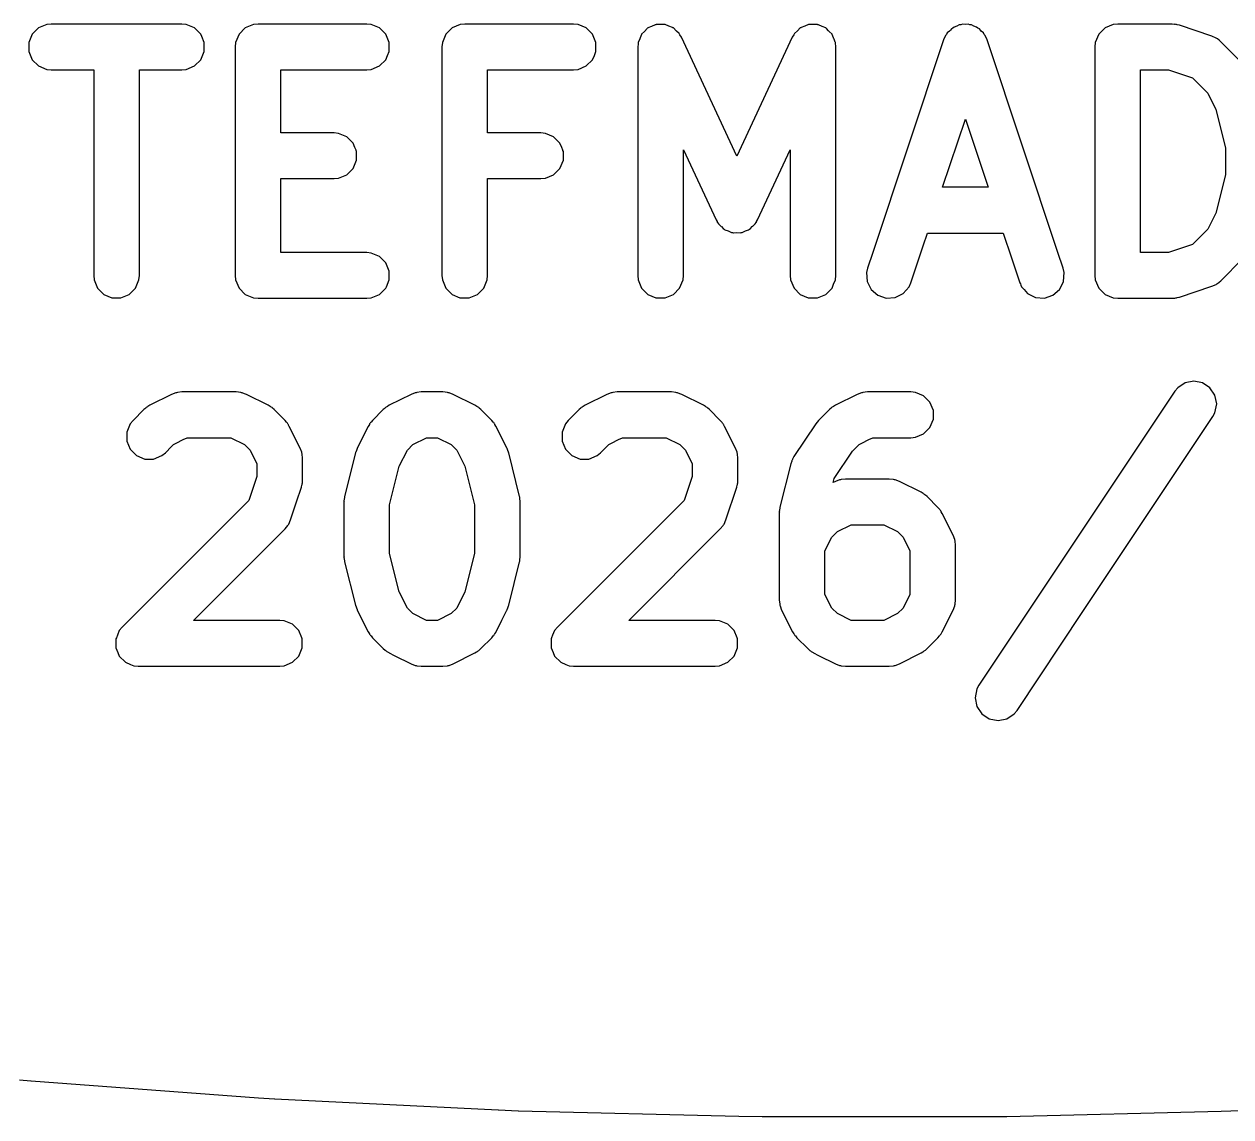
# Model space of a CAD drawing. Header units: inches. Extents: x -2.56 to 2.56, y -2.56 to 2.56.
# Drawn here: x -0.2207 to 0.0911, y -2.5588 to -2.2764 of the extents above; entities that cross this region are included whole.
import ezdxf

# ---------------------------------------------------------------- set-up
doc = ezdxf.new("R2010")
doc.units = ezdxf.units.IN
doc.header["$MEASUREMENT"] = 0
doc.layers.add('BLACK', color=250, linetype='CONTINUOUS')

msp = doc.modelspace()

# ---------------------------------------------------------------- linework, layer by layer
at = {"layer": 'BLACK', "linetype": 'CONTINUOUS'}
for p, q in [((-0.21372, -2.27641), (-0.21488, -2.27653)), ((-0.17998, -2.27641), (-0.21372, -2.27641)), ((-0.17883, -2.27653), (-0.17998, -2.27641)), ((-0.16029, -2.27641), (-0.16144, -2.27653)), ((-0.13217, -2.27641), (-0.16029, -2.27641)), ((-0.13102, -2.27653), (-0.13217, -2.27641)), ((-0.10686, -2.27641), (-0.10801, -2.27653)), ((-0.07874, -2.27641), (-0.10686, -2.27641)), ((-0.07759, -2.27653), (-0.07874, -2.27641)), ((0.06187, -2.27641), (0.06072, -2.27653)), ((0.07593, -2.27641), (0.06187, -2.27641)), ((0.07651, -2.27647), (0.07593, -2.27641)), ((-0.21863, -2.27904), (-0.21952, -2.28117)), ((-0.217, -2.27741), (-0.21863, -2.27904)), ((-0.21488, -2.27653), (-0.217, -2.27741)), ((-0.1767, -2.27741), (-0.17883, -2.27653)), ((-0.17507, -2.27904), (-0.1767, -2.27741)), ((-0.17485, -2.27957), (-0.17507, -2.27904)), ((-0.17507, -2.27904), (-0.17507, -2.27904)), ((-0.1652, -2.27904), (-0.16608, -2.28117)), ((-0.16357, -2.27741), (-0.1652, -2.27904)), ((-0.16144, -2.27653), (-0.16357, -2.27741)), ((-0.12889, -2.27741), (-0.13102, -2.27653)), ((-0.12726, -2.27904), (-0.12889, -2.27741)), ((-0.12638, -2.28117), (-0.12726, -2.27904)), ((-0.11177, -2.27904), (-0.11265, -2.28117)), ((-0.11014, -2.27741), (-0.11177, -2.27904)), ((-0.10801, -2.27653), (-0.11014, -2.27741)), ((-0.07546, -2.27741), (-0.07759, -2.27653)), ((-0.07383, -2.27904), (-0.07546, -2.27741)), ((-0.07295, -2.28117), (-0.07383, -2.27904)), ((-0.06129, -2.27926), (-0.06164, -2.28022)), ((-0.0612, -2.27916), (-0.06129, -2.27926)), ((-0.06115, -2.27904), (-0.0612, -2.27916)), ((-0.06043, -2.27831), (-0.06115, -2.27904)), ((-0.05974, -2.27756), (-0.06043, -2.27831)), ((-0.05962, -2.2775), (-0.05974, -2.27756)), ((-0.05952, -2.27741), (-0.05962, -2.2775)), ((-0.05858, -2.27702), (-0.05952, -2.27741)), ((-0.05765, -2.27658), (-0.05858, -2.27702)), ((-0.05752, -2.27658), (-0.05765, -2.27658)), ((-0.0574, -2.27653), (-0.05752, -2.27658)), ((-0.05637, -2.27653), (-0.0574, -2.27653)), ((-0.05535, -2.27648), (-0.05637, -2.27653)), ((-0.05522, -2.27653), (-0.05535, -2.27648)), ((-0.05509, -2.27653), (-0.05522, -2.27653)), ((-0.05522, -2.27653), (-0.05522, -2.27653)), ((-0.05414, -2.27692), (-0.05509, -2.27653)), ((-0.05318, -2.27727), (-0.05414, -2.27692)), ((-0.05308, -2.27736), (-0.05318, -2.27727)), ((-0.05296, -2.27741), (-0.05308, -2.27736)), ((-0.05224, -2.27813), (-0.05296, -2.27741)), ((-0.05216, -2.2782), (-0.05224, -2.27813)), ((-0.05148, -2.27882), (-0.05216, -2.2782)), ((-0.05139, -2.27898), (-0.05148, -2.27882)), ((-0.05148, -2.27882), (-0.05148, -2.27882)), ((-0.05133, -2.27904), (-0.05139, -2.27898)), ((-0.05128, -2.27917), (-0.05133, -2.27904)), ((-0.05089, -2.27982), (-0.05128, -2.27917)), ((-0.05128, -2.27917), (-0.05128, -2.27917)), ((-0.02184, -2.27917), (-0.02222, -2.27982)), ((-0.02178, -2.27904), (-0.02184, -2.27917)), ((-0.02173, -2.27898), (-0.02178, -2.27904)), ((-0.02163, -2.27882), (-0.02173, -2.27898)), ((-0.02088, -2.27813), (-0.02163, -2.27882)), ((-0.02015, -2.27741), (-0.02088, -2.27813)), ((-0.02003, -2.27736), (-0.02015, -2.27741)), ((-0.01994, -2.27727), (-0.02003, -2.27736)), ((-0.01897, -2.27692), (-0.01994, -2.27727)), ((-0.01803, -2.27653), (-0.01897, -2.27692)), ((-0.01789, -2.27653), (-0.01803, -2.27653)), ((-0.01777, -2.27648), (-0.01789, -2.27653)), ((-0.01675, -2.27653), (-0.01777, -2.27648)), ((-0.01572, -2.27653), (-0.01675, -2.27653)), ((-0.0156, -2.27658), (-0.01572, -2.27653)), ((-0.01547, -2.27658), (-0.0156, -2.27658)), ((-0.01454, -2.27702), (-0.01547, -2.27658)), ((-0.01359, -2.27741), (-0.01454, -2.27702)), ((-0.0135, -2.2775), (-0.01359, -2.27741)), ((-0.01338, -2.27756), (-0.0135, -2.2775)), ((-0.01285, -2.27813), (-0.01338, -2.27756)), ((-0.01279, -2.2782), (-0.01285, -2.27813)), ((-0.01269, -2.27831), (-0.01279, -2.2782)), ((-0.01196, -2.27904), (-0.01269, -2.27831)), ((-0.01191, -2.27916), (-0.01196, -2.27904)), ((-0.01196, -2.27904), (-0.01196, -2.27904)), ((-0.01182, -2.27926), (-0.01191, -2.27916)), ((-0.01147, -2.28022), (-0.01182, -2.27926)), ((0.01737, -2.27939), (0.01689, -2.28045)), ((0.01764, -2.27907), (0.01737, -2.27939)), ((0.01783, -2.2787), (0.01764, -2.27907)), ((0.01839, -2.27821), (0.01783, -2.2787)), ((0.01845, -2.27815), (0.01839, -2.27821)), ((0.01862, -2.27795), (0.01845, -2.27815)), ((0.01888, -2.27765), (0.01862, -2.27795)), ((0.01925, -2.27746), (0.01888, -2.27765)), ((0.01957, -2.27719), (0.01925, -2.27746)), ((0.02028, -2.27695), (0.01957, -2.27719)), ((0.02094, -2.27662), (0.02028, -2.27695)), ((0.02136, -2.27659), (0.02094, -2.27662)), ((0.02176, -2.27646), (0.02136, -2.27659)), ((0.0225, -2.27651), (0.02176, -2.27646)), ((0.02324, -2.27646), (0.0225, -2.27651)), ((0.02364, -2.27659), (0.02324, -2.27646)), ((0.02406, -2.27662), (0.02364, -2.27659)), ((0.02472, -2.27695), (0.02406, -2.27662)), ((0.02542, -2.27719), (0.02472, -2.27695)), ((0.02574, -2.27746), (0.02542, -2.27719)), ((0.02612, -2.27765), (0.02574, -2.27746)), ((0.02638, -2.27795), (0.02612, -2.27765)), ((0.0266, -2.27821), (0.02638, -2.27795)), ((0.02638, -2.27795), (0.02638, -2.27795)), ((0.02716, -2.2787), (0.0266, -2.27821)), ((0.02735, -2.27907), (0.02716, -2.2787)), ((0.02763, -2.27939), (0.02735, -2.27907)), ((0.0281, -2.28045), (0.02763, -2.27939)), ((0.05696, -2.27904), (0.05608, -2.28117)), ((0.05859, -2.27741), (0.05696, -2.27904)), ((0.06072, -2.27653), (0.05859, -2.27741)), ((0.07667, -2.27646), (0.07651, -2.27647)), ((0.07687, -2.27651), (0.07667, -2.27646)), ((0.07708, -2.27653), (0.07687, -2.27651)), ((0.07722, -2.27659), (0.07708, -2.27653)), ((0.0778, -2.27672), (0.07722, -2.27659)), ((0.08623, -2.27953), (0.0778, -2.27672)), ((0.08729, -2.28), (0.08623, -2.27953)), ((-0.21952, -2.28117), (-0.21952, -2.28347)), ((-0.17419, -2.28117), (-0.17485, -2.27957)), ((-0.17419, -2.28347), (-0.17419, -2.28117)), ((-0.16608, -2.28117), (-0.1662, -2.28232)), ((-0.1662, -2.28232), (-0.1662, -2.34137)), ((-0.12638, -2.28232), (-0.12638, -2.28117)), ((-0.12638, -2.28347), (-0.12638, -2.28232)), ((-0.11265, -2.28117), (-0.11277, -2.28232)), ((-0.11277, -2.28232), (-0.11277, -2.34137)), ((-0.07295, -2.28232), (-0.07295, -2.28117)), ((-0.07295, -2.28347), (-0.07295, -2.28232)), ((-0.06207, -2.28156), (-0.06215, -2.28232)), ((-0.06215, -2.28232), (-0.06215, -2.34137)), ((-0.06205, -2.28135), (-0.06208, -2.28142)), ((-0.06208, -2.28142), (-0.06207, -2.28156)), ((-0.06204, -2.28117), (-0.06205, -2.28135)), ((-0.06164, -2.28022), (-0.06204, -2.28117)), ((-0.03656, -2.31054), (-0.05089, -2.27982)), ((-0.02222, -2.27982), (-0.03656, -2.31054)), ((-0.01143, -2.28032), (-0.01147, -2.28022)), ((-0.01112, -2.28107), (-0.01143, -2.28032)), ((-0.01108, -2.28117), (-0.01112, -2.28107)), ((-0.01106, -2.28135), (-0.01108, -2.28117)), ((-0.01104, -2.28142), (-0.01106, -2.28135)), ((-0.01104, -2.28156), (-0.01104, -2.28142)), ((-0.01101, -2.28191), (-0.01104, -2.28156)), ((-0.01097, -2.28232), (-0.01101, -2.28191)), ((-0.01097, -2.34137), (-0.01097, -2.28232)), ((0.01689, -2.28045), (-0.00143, -2.33542)), ((0.01689, -2.28045), (0.01689, -2.28045)), ((0.04642, -2.33542), (0.0281, -2.28045)), ((0.05608, -2.28117), (0.05596, -2.28231)), ((0.05596, -2.28231), (0.05596, -2.28232)), ((0.05596, -2.28232), (0.05596, -2.28232)), ((0.05596, -2.28232), (0.05596, -2.34137)), ((0.05608, -2.28117), (0.05608, -2.28117)), ((0.08745, -2.28014), (0.08729, -2.28)), ((0.08765, -2.28022), (0.08745, -2.28014)), ((0.08809, -2.28058), (0.08765, -2.28022)), ((0.08765, -2.28022), (0.08765, -2.28022)), ((0.08854, -2.28095), (0.08809, -2.28058)), ((0.09416, -2.28658), (0.08854, -2.28095)), ((-0.21952, -2.28347), (-0.21863, -2.2856)), ((-0.21863, -2.2856), (-0.217, -2.28723)), ((-0.1767, -2.28723), (-0.17507, -2.2856)), ((-0.17507, -2.2856), (-0.17419, -2.28347)), ((-0.12889, -2.28723), (-0.12726, -2.2856)), ((-0.12726, -2.2856), (-0.12681, -2.2845)), ((-0.12681, -2.2845), (-0.12638, -2.28347)), ((-0.07546, -2.28723), (-0.07383, -2.2856)), ((-0.07383, -2.2856), (-0.07337, -2.2845)), ((-0.07337, -2.2845), (-0.07295, -2.28347)), ((-0.217, -2.28723), (-0.21488, -2.28811)), ((-0.21488, -2.28811), (-0.21372, -2.28822)), ((-0.21372, -2.28822), (-0.20764, -2.28822)), ((-0.20764, -2.28822), (-0.20276, -2.28822)), ((-0.20276, -2.28822), (-0.20276, -2.34137)), ((-0.19094, -2.29311), (-0.19094, -2.28822)), ((-0.19094, -2.28822), (-0.17998, -2.28822)), ((-0.17998, -2.28822), (-0.17883, -2.28811)), ((-0.17883, -2.28811), (-0.1767, -2.28723)), ((-0.15439, -2.30453), (-0.15439, -2.28822)), ((-0.15439, -2.28822), (-0.13217, -2.28822)), ((-0.13217, -2.28822), (-0.13102, -2.28811)), ((-0.13102, -2.28811), (-0.12889, -2.28723)), ((-0.10096, -2.30453), (-0.10096, -2.28822)), ((-0.10096, -2.28822), (-0.07874, -2.28822)), ((-0.07874, -2.28822), (-0.07759, -2.28811)), ((-0.07759, -2.28811), (-0.07546, -2.28723)), ((0.06777, -2.33547), (0.06777, -2.28822)), ((0.06777, -2.28822), (0.07497, -2.28822)), ((0.07497, -2.28822), (0.08117, -2.29029)), ((0.08117, -2.29029), (0.08514, -2.29425)), ((-0.19094, -2.34137), (-0.19094, -2.29311)), ((0.08514, -2.29425), (0.08723, -2.29844)), ((0.01663, -2.31859), (0.0225, -2.30099)), ((0.0225, -2.30099), (0.02836, -2.31859)), ((0.08723, -2.29844), (0.08971, -2.30835)), ((-0.14951, -2.30453), (-0.15439, -2.30453)), ((-0.14061, -2.30453), (-0.14951, -2.30453)), ((-0.13946, -2.30465), (-0.14061, -2.30453)), ((-0.14061, -2.30453), (-0.14061, -2.30453)), ((-0.13733, -2.30553), (-0.13946, -2.30465)), ((-0.1357, -2.30716), (-0.13733, -2.30553)), ((-0.13524, -2.30826), (-0.1357, -2.30716)), ((-0.09607, -2.30453), (-0.10096, -2.30453)), ((-0.08718, -2.30453), (-0.09607, -2.30453)), ((-0.08602, -2.30465), (-0.08718, -2.30453)), ((-0.08718, -2.30453), (-0.08718, -2.30453)), ((-0.0839, -2.30553), (-0.08602, -2.30465)), ((-0.08227, -2.30716), (-0.0839, -2.30553)), ((-0.08181, -2.30826), (-0.08227, -2.30716)), ((-0.13495, -2.30895), (-0.13524, -2.30826)), ((-0.13492, -2.30904), (-0.13495, -2.30895)), ((-0.13482, -2.30929), (-0.13492, -2.30904)), ((-0.13482, -2.31159), (-0.13482, -2.30929)), ((-0.08152, -2.30895), (-0.08181, -2.30826)), ((-0.08149, -2.30904), (-0.08152, -2.30895)), ((-0.08138, -2.30929), (-0.08149, -2.30904)), ((-0.08138, -2.31159), (-0.08138, -2.30929)), ((-0.05034, -2.33059), (-0.05034, -2.30894)), ((-0.05034, -2.30894), (-0.04191, -2.327)), ((-0.03121, -2.327), (-0.02278, -2.30894)), ((-0.02278, -2.30894), (-0.02278, -2.34137)), ((0.08971, -2.30835), (0.08971, -2.31534)), ((-0.13733, -2.31535), (-0.1357, -2.31372)), ((-0.1357, -2.31372), (-0.13482, -2.31159)), ((-0.0839, -2.31535), (-0.08227, -2.31372)), ((-0.08227, -2.31372), (-0.08138, -2.31159)), ((-0.15439, -2.33547), (-0.15439, -2.31634)), ((-0.15439, -2.31634), (-0.14061, -2.31634)), ((-0.14061, -2.31634), (-0.13946, -2.31623)), ((-0.13946, -2.31623), (-0.13733, -2.31535)), ((-0.10096, -2.32123), (-0.10096, -2.31634)), ((-0.10096, -2.31634), (-0.08718, -2.31634)), ((-0.08718, -2.31634), (-0.08602, -2.31623)), ((-0.08602, -2.31623), (-0.0839, -2.31535)), ((0.08971, -2.31534), (0.08723, -2.32525)), ((0.02836, -2.31859), (0.01663, -2.31859)), ((-0.10096, -2.34137), (-0.10096, -2.32123)), ((0.08723, -2.32525), (0.08514, -2.32944)), ((-0.04191, -2.327), (-0.04166, -2.32742)), ((-0.04166, -2.32742), (-0.04161, -2.32756)), ((-0.04161, -2.32756), (-0.04152, -2.32766)), ((-0.04152, -2.32766), (-0.04132, -2.32799)), ((-0.04132, -2.32799), (-0.04066, -2.3286)), ((-0.04066, -2.3286), (-0.04057, -2.32869)), ((-0.04057, -2.32869), (-0.04055, -2.32872)), ((-0.04055, -2.32872), (-0.04054, -2.32873)), ((-0.04054, -2.32873), (-0.04005, -2.32926)), ((-0.04005, -2.32926), (-0.03981, -2.32937)), ((-0.03981, -2.32937), (-0.03962, -2.32955)), ((-0.0335, -2.32955), (-0.0333, -2.32937)), ((-0.0333, -2.32937), (-0.03306, -2.32926)), ((-0.03306, -2.32926), (-0.03255, -2.3287)), ((-0.03255, -2.3287), (-0.0325, -2.32865)), ((-0.0325, -2.32865), (-0.03246, -2.3286)), ((-0.03246, -2.3286), (-0.0318, -2.32799)), ((-0.03246, -2.3286), (-0.03246, -2.3286)), ((-0.03246, -2.3286), (-0.03246, -2.3286)), ((-0.0318, -2.32799), (-0.0316, -2.32767)), ((-0.0316, -2.32766), (-0.03151, -2.32756)), ((-0.0316, -2.32767), (-0.0316, -2.32766)), ((-0.0316, -2.32767), (-0.0316, -2.32767)), ((-0.03151, -2.32756), (-0.03146, -2.32742)), ((-0.03146, -2.32742), (-0.03121, -2.327)), ((0.08514, -2.32944), (0.08117, -2.3334)), ((-0.05034, -2.34137), (-0.05034, -2.33059)), ((-0.03962, -2.32955), (-0.03878, -2.32986)), ((-0.03878, -2.32986), (-0.03858, -2.32995)), ((-0.03858, -2.32995), (-0.03858, -2.32995)), ((-0.03858, -2.32995), (-0.03796, -2.33024)), ((-0.03796, -2.33024), (-0.03796, -2.33024)), ((-0.03796, -2.33024), (-0.0377, -2.33025)), ((-0.0377, -2.33025), (-0.03746, -2.33034)), ((-0.03746, -2.33034), (-0.03745, -2.33034)), ((-0.03745, -2.33034), (-0.03656, -2.3303)), ((-0.03745, -2.33034), (-0.03745, -2.33034)), ((-0.03656, -2.3303), (-0.03566, -2.33034)), ((-0.03566, -2.33034), (-0.03541, -2.33025)), ((-0.03541, -2.33025), (-0.03515, -2.33024)), ((-0.03515, -2.33024), (-0.03434, -2.32986)), ((-0.03434, -2.32986), (-0.0335, -2.32955)), ((0.01158, -2.33374), (0.01269, -2.33041)), ((0.01269, -2.33041), (0.0323, -2.33041)), ((0.0323, -2.33041), (0.03443, -2.3368)), ((-0.14951, -2.33547), (-0.15439, -2.33547)), ((-0.13217, -2.33547), (-0.14951, -2.33547)), ((-0.13102, -2.33558), (-0.13217, -2.33547)), ((-0.13217, -2.33547), (-0.13217, -2.33547)), ((-0.12889, -2.33646), (-0.13102, -2.33558)), ((-0.00144, -2.33547), (-0.00279, -2.33951)), ((-0.00143, -2.33542), (-0.00144, -2.33547)), ((0.00841, -2.34324), (0.01158, -2.33374)), ((0.01158, -2.33374), (0.01158, -2.33374)), ((0.04778, -2.33951), (0.04642, -2.33542)), ((0.07497, -2.33547), (0.06777, -2.33547)), ((0.08117, -2.3334), (0.07497, -2.33547)), ((-0.12726, -2.33809), (-0.12889, -2.33646)), ((-0.12638, -2.34022), (-0.12726, -2.33809)), ((0.03443, -2.3368), (0.03658, -2.34324)), ((0.08854, -2.34274), (0.09416, -2.33711)), ((-0.20276, -2.34137), (-0.20264, -2.34252)), ((-0.19106, -2.34252), (-0.19094, -2.34137)), ((-0.1662, -2.34137), (-0.16608, -2.34252)), ((-0.12638, -2.34252), (-0.12638, -2.34022)), ((-0.11277, -2.34137), (-0.11265, -2.34252)), ((-0.10107, -2.34252), (-0.10096, -2.34137)), ((-0.06215, -2.34137), (-0.06204, -2.34252)), ((-0.05045, -2.34252), (-0.05034, -2.34137)), ((-0.02278, -2.34137), (-0.02266, -2.34252)), ((-0.01108, -2.34252), (-0.01097, -2.34137)), ((-0.00279, -2.33951), (-0.00305, -2.34063)), ((-0.00305, -2.34063), (-0.00288, -2.34293)), ((0.04804, -2.34063), (0.04778, -2.33951)), ((0.04788, -2.34293), (0.04804, -2.34063)), ((0.05596, -2.34137), (0.05608, -2.34252)), ((-0.20264, -2.34252), (-0.20176, -2.34465)), ((-0.20176, -2.34465), (-0.20013, -2.34628)), ((-0.19357, -2.34628), (-0.19194, -2.34465)), ((-0.19194, -2.34465), (-0.19106, -2.34252)), ((-0.16608, -2.34252), (-0.1652, -2.34465)), ((-0.1652, -2.34465), (-0.16357, -2.34628)), ((-0.12889, -2.34628), (-0.12726, -2.34465)), ((-0.12726, -2.34465), (-0.12711, -2.3443)), ((-0.12711, -2.3443), (-0.12638, -2.34252)), ((-0.11265, -2.34252), (-0.11177, -2.34465)), ((-0.11177, -2.34465), (-0.11014, -2.34628)), ((-0.10358, -2.34628), (-0.10195, -2.34465)), ((-0.10195, -2.34465), (-0.10107, -2.34252)), ((-0.06204, -2.34252), (-0.06115, -2.34465)), ((-0.06115, -2.34465), (-0.05952, -2.34628)), ((-0.05296, -2.34628), (-0.05133, -2.34465)), ((-0.05133, -2.34465), (-0.05045, -2.34252)), ((-0.02266, -2.34252), (-0.02178, -2.34465)), ((-0.02178, -2.34465), (-0.02015, -2.34628)), ((-0.01359, -2.34628), (-0.01196, -2.34465)), ((-0.01196, -2.34465), (-0.01155, -2.34366)), ((-0.01155, -2.34366), (-0.01108, -2.34252)), ((-0.01155, -2.34366), (-0.01155, -2.34366)), ((-0.00288, -2.34293), (-0.00185, -2.34499)), ((-0.00185, -2.34499), (-0.00185, -2.34499)), ((-0.00185, -2.34499), (-0.00011, -2.3465)), ((0.00643, -2.34604), (0.00794, -2.3443)), ((0.00794, -2.3443), (0.00841, -2.34324)), ((0.03658, -2.34324), (0.03672, -2.34355)), ((0.03672, -2.34355), (0.03685, -2.34384)), ((0.03685, -2.34384), (0.03705, -2.3443)), ((0.03705, -2.3443), (0.03766, -2.34499)), ((0.03766, -2.34499), (0.03766, -2.34499)), ((0.03766, -2.34499), (0.03856, -2.34604)), ((0.04511, -2.3465), (0.04685, -2.34499)), ((0.04685, -2.34499), (0.04767, -2.34335)), ((0.04767, -2.34335), (0.04788, -2.34293)), ((0.04767, -2.34335), (0.04767, -2.34335)), ((0.05608, -2.34252), (0.05696, -2.34465)), ((0.05696, -2.34465), (0.05859, -2.34628)), ((0.0778, -2.34698), (0.08623, -2.34416)), ((0.08623, -2.34416), (0.08729, -2.34369)), ((0.08729, -2.34369), (0.08745, -2.34355)), ((0.08729, -2.34369), (0.08729, -2.34369)), ((0.08729, -2.34369), (0.08729, -2.34369)), ((0.08745, -2.34355), (0.08764, -2.34347)), ((0.08764, -2.34347), (0.08765, -2.34347)), ((0.08765, -2.34347), (0.08854, -2.34274)), ((0.08765, -2.34347), (0.08765, -2.34347)), ((-0.20013, -2.34628), (-0.19809, -2.34713)), ((-0.19809, -2.34713), (-0.198, -2.34716)), ((-0.198, -2.34716), (-0.198, -2.34716)), ((-0.198, -2.34716), (-0.1957, -2.34716)), ((-0.1957, -2.34716), (-0.19357, -2.34628)), ((-0.1957, -2.34716), (-0.1957, -2.34716)), ((-0.16357, -2.34628), (-0.16357, -2.34628)), ((-0.16357, -2.34628), (-0.16144, -2.34716)), ((-0.16144, -2.34716), (-0.16029, -2.34728)), ((-0.16029, -2.34728), (-0.16029, -2.34728)), ((-0.16029, -2.34728), (-0.13217, -2.34728)), ((-0.13217, -2.34728), (-0.13102, -2.34716)), ((-0.13217, -2.34728), (-0.13217, -2.34728)), ((-0.13102, -2.34716), (-0.12889, -2.34628)), ((-0.11014, -2.34628), (-0.1081, -2.34713)), ((-0.1081, -2.34713), (-0.10801, -2.34716)), ((-0.10801, -2.34716), (-0.10801, -2.34716)), ((-0.10801, -2.34716), (-0.10571, -2.34716)), ((-0.10571, -2.34716), (-0.10358, -2.34628)), ((-0.10571, -2.34716), (-0.10571, -2.34716)), ((-0.05952, -2.34628), (-0.05748, -2.34713)), ((-0.05748, -2.34713), (-0.0574, -2.34716)), ((-0.0574, -2.34716), (-0.0574, -2.34716)), ((-0.0574, -2.34716), (-0.05509, -2.34716)), ((-0.05509, -2.34716), (-0.05296, -2.34628)), ((-0.05509, -2.34716), (-0.05509, -2.34716)), ((-0.02015, -2.34628), (-0.01811, -2.34713)), ((-0.01811, -2.34713), (-0.01803, -2.34716)), ((-0.01803, -2.34716), (-0.01803, -2.34716)), ((-0.01803, -2.34716), (-0.01572, -2.34716)), ((-0.01572, -2.34716), (-0.01359, -2.34628)), ((-0.01572, -2.34716), (-0.01572, -2.34716)), ((-0.00011, -2.3465), (0.00207, -2.34723)), ((0.00207, -2.34723), (0.00437, -2.34707)), ((0.00437, -2.34707), (0.0052, -2.34665)), ((0.0052, -2.34665), (0.00643, -2.34604)), ((0.00643, -2.34604), (0.00643, -2.34604)), ((0.03856, -2.34604), (0.04062, -2.34707)), ((0.04062, -2.34707), (0.04292, -2.34723)), ((0.04292, -2.34723), (0.04511, -2.3465)), ((0.04292, -2.34723), (0.04292, -2.34723)), ((0.05859, -2.34628), (0.05859, -2.34628)), ((0.05859, -2.34628), (0.06072, -2.34716)), ((0.06072, -2.34716), (0.06187, -2.34728)), ((0.06187, -2.34728), (0.06187, -2.34728)), ((0.06187, -2.34728), (0.07593, -2.34728)), ((0.07593, -2.34728), (0.07651, -2.34722)), ((0.07593, -2.34728), (0.07593, -2.34728)), ((0.07651, -2.34722), (0.07667, -2.34723)), ((0.07667, -2.34723), (0.07687, -2.34719)), ((0.07687, -2.34719), (0.07708, -2.34716)), ((0.07708, -2.34716), (0.07722, -2.34711)), ((0.07708, -2.34716), (0.07708, -2.34716)), ((0.07708, -2.34716), (0.07708, -2.34716)), ((0.07722, -2.34711), (0.07763, -2.34701)), ((0.07763, -2.34701), (0.0778, -2.34698)), ((0.07763, -2.34701), (0.07763, -2.34701)), ((0.07929, -2.36913), (0.07737, -2.37041)), ((0.08155, -2.36868), (0.07929, -2.36913)), ((0.08381, -2.36912), (0.08155, -2.36868)), ((0.08572, -2.3704), (0.08381, -2.36912)), ((-0.18262, -2.37211), (-0.18824, -2.37492)), ((-0.18154, -2.3717), (-0.18262, -2.37211)), ((-0.18133, -2.37168), (-0.18154, -2.3717)), ((-0.18113, -2.3716), (-0.18133, -2.37168)), ((-0.17998, -2.37149), (-0.18113, -2.3716)), ((-0.16592, -2.37149), (-0.17998, -2.37149)), ((-0.16476, -2.3716), (-0.16592, -2.37149)), ((-0.16457, -2.37168), (-0.16476, -2.3716)), ((-0.16436, -2.3717), (-0.16457, -2.37168)), ((-0.16374, -2.37193), (-0.16436, -2.3717)), ((-0.16436, -2.3717), (-0.16436, -2.3717)), ((-0.16328, -2.37211), (-0.16374, -2.37193)), ((-0.15765, -2.37492), (-0.16328, -2.37211)), ((-0.16328, -2.37211), (-0.16328, -2.37211)), ((-0.12075, -2.37211), (-0.12638, -2.37492)), ((-0.11967, -2.3717), (-0.12075, -2.37211)), ((-0.11946, -2.37168), (-0.11967, -2.3717)), ((-0.11926, -2.3716), (-0.11946, -2.37168)), ((-0.11811, -2.37149), (-0.11926, -2.3716)), ((-0.11249, -2.37149), (-0.11811, -2.37149)), ((-0.11133, -2.3716), (-0.11249, -2.37149)), ((-0.11114, -2.37168), (-0.11133, -2.3716)), ((-0.11093, -2.3717), (-0.11114, -2.37168)), ((-0.10984, -2.37211), (-0.11093, -2.3717)), ((-0.10422, -2.37492), (-0.10984, -2.37211)), ((-0.07013, -2.37211), (-0.07576, -2.37492)), ((-0.06905, -2.3717), (-0.07013, -2.37211)), ((-0.06884, -2.37168), (-0.06905, -2.3717)), ((-0.06864, -2.3716), (-0.06884, -2.37168)), ((-0.06749, -2.37149), (-0.06864, -2.3716)), ((-0.05343, -2.37149), (-0.06749, -2.37149)), ((-0.05228, -2.3716), (-0.05343, -2.37149)), ((-0.05208, -2.37168), (-0.05228, -2.3716)), ((-0.05187, -2.3717), (-0.05208, -2.37168)), ((-0.05126, -2.37193), (-0.05187, -2.3717)), ((-0.05187, -2.3717), (-0.05187, -2.3717)), ((-0.05079, -2.37211), (-0.05126, -2.37193)), ((-0.04517, -2.37492), (-0.05079, -2.37211)), ((-0.05079, -2.37211), (-0.05079, -2.37211)), ((-0.00545, -2.37211), (-0.01108, -2.37492)), ((-0.00437, -2.3717), (-0.00545, -2.37211)), ((-0.00416, -2.37168), (-0.00437, -2.3717)), ((-0.00396, -2.3716), (-0.00416, -2.37168)), ((-0.00281, -2.37149), (-0.00396, -2.3716)), ((0.00844, -2.37149), (-0.00281, -2.37149)), ((0.00959, -2.3716), (0.00844, -2.37149)), ((0.01172, -2.37248), (0.00959, -2.3716)), ((0.01335, -2.37411), (0.01172, -2.37248)), ((0.07664, -2.37131), (0.02602, -2.44723)), ((0.07737, -2.37041), (0.07664, -2.37131)), ((0.08701, -2.37232), (0.08572, -2.3704)), ((0.08746, -2.37457), (0.08701, -2.37232)), ((-0.18978, -2.37603), (-0.19259, -2.37884)), ((-0.18932, -2.37566), (-0.18978, -2.37603)), ((-0.18922, -2.37554), (-0.18932, -2.37566)), ((-0.18905, -2.37543), (-0.18922, -2.37554)), ((-0.18888, -2.3753), (-0.18905, -2.37543)), ((-0.18874, -2.37524), (-0.18888, -2.3753)), ((-0.18824, -2.37492), (-0.18874, -2.37524)), ((-0.15716, -2.37524), (-0.15765, -2.37492)), ((-0.15701, -2.3753), (-0.15716, -2.37524)), ((-0.15685, -2.37543), (-0.15701, -2.3753)), ((-0.15667, -2.37554), (-0.15685, -2.37543)), ((-0.15657, -2.37566), (-0.15667, -2.37554)), ((-0.15612, -2.37603), (-0.15657, -2.37566)), ((-0.1533, -2.37884), (-0.15612, -2.37603)), ((-0.12791, -2.37603), (-0.13072, -2.37884)), ((-0.12746, -2.37566), (-0.12791, -2.37603)), ((-0.12736, -2.37554), (-0.12746, -2.37566)), ((-0.12718, -2.37543), (-0.12736, -2.37554)), ((-0.12702, -2.3753), (-0.12718, -2.37543)), ((-0.12687, -2.37524), (-0.12702, -2.3753)), ((-0.12638, -2.37492), (-0.12687, -2.37524)), ((-0.10372, -2.37524), (-0.10422, -2.37492)), ((-0.10358, -2.3753), (-0.10372, -2.37524)), ((-0.10342, -2.37543), (-0.10358, -2.3753)), ((-0.10324, -2.37554), (-0.10342, -2.37543)), ((-0.10314, -2.37566), (-0.10324, -2.37554)), ((-0.10269, -2.37603), (-0.10314, -2.37566)), ((-0.09987, -2.37884), (-0.10269, -2.37603)), ((-0.07729, -2.37603), (-0.0801, -2.37884)), ((-0.07684, -2.37566), (-0.07729, -2.37603)), ((-0.07674, -2.37554), (-0.07684, -2.37566)), ((-0.07656, -2.37543), (-0.07674, -2.37554)), ((-0.0764, -2.3753), (-0.07656, -2.37543)), ((-0.07625, -2.37524), (-0.0764, -2.3753)), ((-0.07576, -2.37492), (-0.07625, -2.37524)), ((-0.04467, -2.37524), (-0.04517, -2.37492)), ((-0.04453, -2.3753), (-0.04467, -2.37524)), ((-0.04436, -2.37543), (-0.04453, -2.3753)), ((-0.04419, -2.37554), (-0.04436, -2.37543)), ((-0.04408, -2.37566), (-0.04419, -2.37554)), ((-0.04363, -2.37603), (-0.04408, -2.37566)), ((-0.04082, -2.37884), (-0.04363, -2.37603)), ((-0.01261, -2.37603), (-0.01542, -2.37884)), ((-0.01216, -2.37566), (-0.01261, -2.37603)), ((-0.01206, -2.37554), (-0.01216, -2.37566)), ((-0.01188, -2.37543), (-0.01206, -2.37554)), ((-0.01172, -2.3753), (-0.01188, -2.37543)), ((-0.01157, -2.37524), (-0.01172, -2.3753)), ((-0.01108, -2.37492), (-0.01157, -2.37524)), ((0.01423, -2.37624), (0.01335, -2.37411)), ((0.01423, -2.37855), (0.01423, -2.37624)), ((0.08701, -2.37684), (0.08746, -2.37457)), ((-0.19259, -2.37884), (-0.19332, -2.37974)), ((-0.15293, -2.37929), (-0.1533, -2.37884)), ((-0.15281, -2.3794), (-0.15293, -2.37929)), ((-0.13109, -2.37929), (-0.13121, -2.3794)), ((-0.13072, -2.37884), (-0.13109, -2.37929)), ((-0.0995, -2.37929), (-0.09987, -2.37884)), ((-0.09938, -2.3794), (-0.0995, -2.37929)), ((-0.0801, -2.37884), (-0.08084, -2.37974)), ((-0.04045, -2.37929), (-0.04082, -2.37884)), ((-0.04033, -2.3794), (-0.04045, -2.37929)), ((-0.0158, -2.37929), (-0.01616, -2.37974)), ((-0.01543, -2.37885), (-0.0158, -2.37929)), ((-0.01542, -2.37884), (-0.01543, -2.37884)), ((-0.01543, -2.37884), (-0.01543, -2.37885)), ((0.01335, -2.38067), (0.01423, -2.37855)), ((0.05289, -2.42822), (0.08647, -2.37786)), ((0.08647, -2.37786), (0.08701, -2.37684)), ((-0.19332, -2.37974), (-0.19421, -2.38187)), ((-0.19421, -2.38187), (-0.19421, -2.38187)), ((-0.19421, -2.38187), (-0.19421, -2.38417)), ((-0.1527, -2.37957), (-0.15281, -2.3794)), ((-0.15257, -2.37974), (-0.1527, -2.37957)), ((-0.15251, -2.37988), (-0.15257, -2.37974)), ((-0.15243, -2.38001), (-0.15251, -2.37988)), ((-0.15241, -2.38003), (-0.15243, -2.38001)), ((-0.1522, -2.38038), (-0.15241, -2.38003)), ((-0.14939, -2.386), (-0.1522, -2.38038)), ((-0.13183, -2.38038), (-0.13464, -2.386)), ((-0.13152, -2.37988), (-0.13183, -2.38038)), ((-0.13146, -2.37974), (-0.13152, -2.37988)), ((-0.13132, -2.37957), (-0.13146, -2.37974)), ((-0.13121, -2.3794), (-0.13132, -2.37957)), ((-0.09927, -2.37957), (-0.09938, -2.3794)), ((-0.09938, -2.3794), (-0.09938, -2.3794)), ((-0.09914, -2.37974), (-0.09927, -2.37957)), ((-0.0991, -2.37983), (-0.09914, -2.37974)), ((-0.09908, -2.37988), (-0.0991, -2.37983)), ((-0.09882, -2.38029), (-0.09908, -2.37988)), ((-0.09877, -2.38038), (-0.09882, -2.38029)), ((-0.09596, -2.386), (-0.09877, -2.38038)), ((-0.09877, -2.38038), (-0.09877, -2.38038)), ((-0.09877, -2.38038), (-0.09877, -2.38038)), ((-0.08084, -2.37974), (-0.08172, -2.38187)), ((-0.08172, -2.38187), (-0.08172, -2.38187)), ((-0.08172, -2.38187), (-0.08172, -2.38417)), ((-0.04022, -2.37957), (-0.04033, -2.3794)), ((-0.04008, -2.37974), (-0.04022, -2.37957)), ((-0.04002, -2.37988), (-0.04008, -2.37974)), ((-0.03994, -2.38001), (-0.04002, -2.37988)), ((-0.03993, -2.38003), (-0.03994, -2.38001)), ((-0.03971, -2.38038), (-0.03993, -2.38003)), ((-0.0369, -2.386), (-0.03971, -2.38038)), ((-0.01616, -2.37974), (-0.02179, -2.38818)), ((-0.01616, -2.37974), (-0.01616, -2.37974)), ((-0.01616, -2.37974), (-0.01616, -2.37974)), ((0.00959, -2.38319), (0.01172, -2.3823)), ((0.01172, -2.3823), (0.01335, -2.38067)), ((-0.19421, -2.38417), (-0.19332, -2.3863)), ((-0.18266, -2.38562), (-0.1821, -2.38506)), ((-0.1821, -2.38506), (-0.1814, -2.3847)), ((-0.1814, -2.3847), (-0.17961, -2.38381)), ((-0.1814, -2.3847), (-0.1814, -2.3847)), ((-0.17961, -2.38381), (-0.17858, -2.3833)), ((-0.17961, -2.38381), (-0.17961, -2.38381)), ((-0.17858, -2.3833), (-0.16731, -2.3833)), ((-0.16731, -2.3833), (-0.16379, -2.38506)), ((-0.16379, -2.38506), (-0.16233, -2.38652)), ((-0.12169, -2.38652), (-0.12024, -2.38506)), ((-0.12024, -2.38506), (-0.11672, -2.3833)), ((-0.11672, -2.3833), (-0.11388, -2.3833)), ((-0.11388, -2.3833), (-0.11036, -2.38506)), ((-0.11036, -2.38506), (-0.1089, -2.38652)), ((-0.08172, -2.38417), (-0.08084, -2.3863)), ((-0.07018, -2.38562), (-0.06962, -2.38506)), ((-0.06962, -2.38506), (-0.06891, -2.3847)), ((-0.06891, -2.3847), (-0.06713, -2.38381)), ((-0.06891, -2.3847), (-0.06891, -2.3847)), ((-0.06713, -2.38381), (-0.0661, -2.3833)), ((-0.06713, -2.38381), (-0.06713, -2.38381)), ((-0.0661, -2.3833), (-0.05482, -2.3833)), ((-0.05482, -2.3833), (-0.0513, -2.38506)), ((-0.0513, -2.38506), (-0.04985, -2.38652)), ((-0.0055, -2.38562), (-0.00494, -2.38506)), ((-0.00494, -2.38506), (-0.00423, -2.3847)), ((-0.00423, -2.3847), (-0.00245, -2.38381)), ((-0.00423, -2.3847), (-0.00423, -2.3847)), ((-0.00245, -2.38381), (-0.00142, -2.3833)), ((-0.00245, -2.38381), (-0.00245, -2.38381)), ((-0.00142, -2.3833), (0.00844, -2.3833)), ((0.00844, -2.3833), (0.00959, -2.38319)), ((-0.19332, -2.3863), (-0.19169, -2.38793)), ((-0.19169, -2.38793), (-0.18957, -2.38881)), ((-0.18726, -2.38881), (-0.18513, -2.38793)), ((-0.18513, -2.38793), (-0.18424, -2.38719)), ((-0.18424, -2.38719), (-0.18266, -2.38562)), ((-0.18266, -2.38562), (-0.18266, -2.38562)), ((-0.16233, -2.38652), (-0.16057, -2.39004)), ((-0.14897, -2.38708), (-0.14939, -2.386)), ((-0.14896, -2.38729), (-0.14897, -2.38708)), ((-0.14897, -2.38708), (-0.14897, -2.38708)), ((-0.14897, -2.38708), (-0.14897, -2.38708)), ((-0.14888, -2.38749), (-0.14896, -2.38729)), ((-0.14876, -2.38864), (-0.14888, -2.38749)), ((-0.14888, -2.38749), (-0.14888, -2.38749)), ((-0.14876, -2.39427), (-0.14876, -2.38864)), ((-0.13509, -2.38721), (-0.1379, -2.39846)), ((-0.13506, -2.38712), (-0.13509, -2.38721)), ((-0.13505, -2.38708), (-0.13506, -2.38712)), ((-0.13487, -2.3866), (-0.13505, -2.38708)), ((-0.1347, -2.38612), (-0.13487, -2.3866)), ((-0.13467, -2.38608), (-0.1347, -2.38612)), ((-0.13464, -2.386), (-0.13467, -2.38608)), ((-0.12379, -2.3907), (-0.12169, -2.38652)), ((-0.1089, -2.38652), (-0.10681, -2.3907)), ((-0.09592, -2.38608), (-0.09596, -2.386)), ((-0.0959, -2.38612), (-0.09592, -2.38608)), ((-0.09572, -2.3866), (-0.0959, -2.38612)), ((-0.09554, -2.38708), (-0.09572, -2.3866)), ((-0.09554, -2.38712), (-0.09554, -2.38708)), ((-0.09551, -2.38721), (-0.09554, -2.38712)), ((-0.0927, -2.39846), (-0.09551, -2.38721)), ((-0.08084, -2.3863), (-0.07921, -2.38793)), ((-0.07921, -2.38793), (-0.07708, -2.38881)), ((-0.07478, -2.38881), (-0.07265, -2.38793)), ((-0.07265, -2.38793), (-0.07175, -2.38719)), ((-0.07175, -2.38719), (-0.07018, -2.38562)), ((-0.07018, -2.38562), (-0.07018, -2.38562)), ((-0.04985, -2.38652), (-0.04809, -2.39004)), ((-0.03649, -2.38708), (-0.0369, -2.386)), ((-0.03647, -2.38729), (-0.03649, -2.38708)), ((-0.03649, -2.38708), (-0.03649, -2.38708)), ((-0.03649, -2.38708), (-0.03649, -2.38708)), ((-0.03639, -2.38749), (-0.03647, -2.38729)), ((-0.03628, -2.38864), (-0.03639, -2.38749)), ((-0.03639, -2.38749), (-0.03639, -2.38749)), ((-0.03628, -2.39427), (-0.03628, -2.38864)), ((-0.02179, -2.38818), (-0.02213, -2.38881)), ((-0.01139, -2.39388), (-0.00666, -2.38678)), ((-0.00666, -2.38678), (-0.00553, -2.38565)), ((-0.00553, -2.38565), (-0.0055, -2.38562)), ((-0.0055, -2.38562), (-0.0055, -2.38562)), ((-0.18957, -2.38881), (-0.18957, -2.38881)), ((-0.18957, -2.38881), (-0.18726, -2.38881)), ((-0.18726, -2.38881), (-0.18726, -2.38881)), ((-0.16057, -2.39004), (-0.16057, -2.39331)), ((-0.12627, -2.40062), (-0.12379, -2.3907)), ((-0.10681, -2.3907), (-0.10433, -2.40062)), ((-0.07708, -2.38881), (-0.07708, -2.38881)), ((-0.07708, -2.38881), (-0.07478, -2.38881)), ((-0.07478, -2.38881), (-0.07478, -2.38881)), ((-0.04809, -2.39004), (-0.04809, -2.39331)), ((-0.0226, -2.39002), (-0.02541, -2.40127)), ((-0.02236, -2.38934), (-0.0226, -2.39002)), ((-0.02233, -2.3892), (-0.02236, -2.38934)), ((-0.02226, -2.38907), (-0.02233, -2.3892)), ((-0.02221, -2.38893), (-0.02226, -2.38907)), ((-0.02213, -2.38881), (-0.02221, -2.38893)), ((-0.16057, -2.39331), (-0.16264, -2.39951)), ((-0.14882, -2.39485), (-0.14878, -2.39444)), ((-0.14881, -2.395), (-0.14882, -2.39485)), ((-0.14878, -2.39444), (-0.14876, -2.39427)), ((-0.14878, -2.39444), (-0.14878, -2.39444)), ((-0.04809, -2.39331), (-0.05016, -2.39951)), ((-0.03633, -2.39485), (-0.03629, -2.39444)), ((-0.03632, -2.395), (-0.03633, -2.39485)), ((-0.03629, -2.39444), (-0.03628, -2.39427)), ((-0.03629, -2.39444), (-0.03629, -2.39444)), ((-0.01165, -2.39489), (-0.01139, -2.39388)), ((-0.01108, -2.39461), (-0.01165, -2.39489)), ((-0.01, -2.39419), (-0.01108, -2.39461)), ((-0.00978, -2.39418), (-0.01, -2.39419)), ((-0.00959, -2.3941), (-0.00978, -2.39418)), ((-0.00844, -2.39398), (-0.00959, -2.3941)), ((-0.00208, -2.39398), (-0.00844, -2.39398)), ((0.00281, -2.39398), (-0.00208, -2.39398)), ((0.00396, -2.3941), (0.00281, -2.39398)), ((0.00416, -2.39418), (0.00396, -2.3941)), ((0.00437, -2.39419), (0.00416, -2.39418)), ((0.00545, -2.39461), (0.00437, -2.39419)), ((0.01108, -2.39742), (0.00545, -2.39461)), ((-0.15031, -2.39987), (-0.14907, -2.39613)), ((-0.14907, -2.39613), (-0.14894, -2.39556)), ((-0.14894, -2.39556), (-0.14888, -2.39542)), ((-0.14888, -2.39542), (-0.14886, -2.39521)), ((-0.14886, -2.39521), (-0.14881, -2.395)), ((-0.14881, -2.395), (-0.14881, -2.395)), ((-0.14881, -2.395), (-0.14881, -2.395)), ((-0.14881, -2.395), (-0.14881, -2.395)), ((-0.03939, -2.40457), (-0.03658, -2.39613)), ((-0.03658, -2.39613), (-0.03645, -2.39556)), ((-0.03645, -2.39556), (-0.03639, -2.39542)), ((-0.03639, -2.39542), (-0.03637, -2.39521)), ((-0.03637, -2.39521), (-0.03632, -2.395)), ((-0.03632, -2.395), (-0.03632, -2.395)), ((-0.03632, -2.395), (-0.03632, -2.395)), ((-0.03632, -2.395), (-0.03632, -2.395)), ((0.01157, -2.39773), (0.01108, -2.39742)), ((0.01172, -2.39779), (0.01157, -2.39773)), ((0.01188, -2.39793), (0.01172, -2.39779)), ((0.01206, -2.39804), (0.01188, -2.39793)), ((0.01216, -2.39815), (0.01206, -2.39804)), ((-0.16264, -2.39951), (-0.1954, -2.43227)), ((-0.15188, -2.40457), (-0.15032, -2.39989)), ((-0.15032, -2.39989), (-0.15031, -2.39987)), ((-0.13806, -2.39969), (-0.13808, -2.39989)), ((-0.13808, -2.39989), (-0.13808, -2.41395)), ((-0.13801, -2.39917), (-0.13807, -2.3996)), ((-0.13807, -2.3996), (-0.13806, -2.39969)), ((-0.13796, -2.39874), (-0.13801, -2.39917)), ((-0.13793, -2.39866), (-0.13796, -2.39874)), ((-0.1379, -2.39846), (-0.13793, -2.39866)), ((-0.12627, -2.41322), (-0.12627, -2.40062)), ((-0.10433, -2.40062), (-0.10433, -2.41322)), ((-0.09267, -2.39866), (-0.0927, -2.39846)), ((-0.09263, -2.39874), (-0.09267, -2.39866)), ((-0.09259, -2.39917), (-0.09263, -2.39874)), ((-0.09263, -2.39874), (-0.09263, -2.39874)), ((-0.09263, -2.39874), (-0.09263, -2.39874)), ((-0.09253, -2.3996), (-0.09259, -2.39917)), ((-0.09254, -2.39969), (-0.09253, -2.3996)), ((-0.09252, -2.39989), (-0.09254, -2.39969)), ((-0.09252, -2.41395), (-0.09252, -2.39989)), ((-0.05016, -2.39951), (-0.08292, -2.43227)), ((0.01261, -2.39853), (0.01216, -2.39815)), ((0.01542, -2.40134), (0.01261, -2.39853)), ((-0.02557, -2.4025), (-0.02559, -2.4027)), ((-0.02559, -2.4027), (-0.02559, -2.4252)), ((-0.02552, -2.40198), (-0.02558, -2.40242)), ((-0.02558, -2.40242), (-0.02557, -2.4025)), ((-0.02548, -2.40155), (-0.02552, -2.40198)), ((-0.02544, -2.40147), (-0.02548, -2.40155)), ((-0.02541, -2.40127), (-0.02544, -2.40147)), ((0.0158, -2.40179), (0.01542, -2.40134)), ((0.01591, -2.40189), (0.0158, -2.40179)), ((0.01603, -2.40207), (0.01591, -2.40189)), ((0.01616, -2.40223), (0.01603, -2.40207)), ((0.01622, -2.40238), (0.01616, -2.40223)), ((0.01628, -2.40247), (0.01622, -2.40238)), ((0.01653, -2.40287), (0.01628, -2.40247)), ((0.01628, -2.40247), (0.01628, -2.40247)), ((0.01934, -2.4085), (0.01653, -2.40287)), ((-0.17697, -2.43054), (-0.1533, -2.40688)), ((-0.1533, -2.40688), (-0.15257, -2.40598)), ((-0.15257, -2.40598), (-0.15249, -2.40579)), ((-0.15257, -2.40598), (-0.15257, -2.40598)), ((-0.15257, -2.40598), (-0.15257, -2.40598)), ((-0.15249, -2.40579), (-0.15235, -2.40563)), ((-0.15235, -2.40563), (-0.15188, -2.40457)), ((-0.15235, -2.40563), (-0.15235, -2.40563)), ((-0.15235, -2.40563), (-0.15235, -2.40563)), ((-0.06448, -2.43054), (-0.04082, -2.40688)), ((-0.04082, -2.40688), (-0.04008, -2.40598)), ((-0.04008, -2.40598), (-0.04, -2.40579)), ((-0.04, -2.40579), (-0.03986, -2.40563)), ((-0.03986, -2.40563), (-0.03939, -2.40457)), ((-0.01056, -2.40756), (-0.00704, -2.4058)), ((-0.00704, -2.4058), (0.00142, -2.4058)), ((0.00142, -2.4058), (0.00494, -2.40756)), ((-0.01378, -2.41253), (-0.01202, -2.40901)), ((-0.01202, -2.40901), (-0.01056, -2.40756)), ((0.00494, -2.40756), (0.0064, -2.40901)), ((0.0064, -2.40901), (0.00816, -2.41253)), ((0.01976, -2.40958), (0.01934, -2.4085)), ((0.01977, -2.40979), (0.01976, -2.40958)), ((0.01985, -2.40999), (0.01977, -2.40979)), ((0.01997, -2.41114), (0.01985, -2.40999)), ((-0.12379, -2.42314), (-0.12627, -2.41322)), ((-0.10433, -2.41322), (-0.10681, -2.42314)), ((-0.01378, -2.42381), (-0.01378, -2.41253)), ((0.00816, -2.41253), (0.00816, -2.42381)), ((0.01997, -2.4252), (0.01997, -2.41114)), ((-0.13808, -2.41395), (-0.13806, -2.41415)), ((-0.13806, -2.41415), (-0.13807, -2.41424)), ((-0.13807, -2.41424), (-0.13801, -2.41467)), ((-0.13801, -2.41467), (-0.13796, -2.4151)), ((-0.13796, -2.4151), (-0.13793, -2.41518)), ((-0.13793, -2.41518), (-0.1379, -2.41538)), ((-0.1379, -2.41538), (-0.13509, -2.42663)), ((-0.09551, -2.42663), (-0.0927, -2.41538)), ((-0.0927, -2.41538), (-0.09267, -2.41518)), ((-0.09267, -2.41518), (-0.09263, -2.4151)), ((-0.09263, -2.4151), (-0.09259, -2.41467)), ((-0.09259, -2.41467), (-0.09253, -2.41424)), ((-0.09254, -2.41415), (-0.09252, -2.41395)), ((-0.09253, -2.41424), (-0.09254, -2.41415)), ((-0.09253, -2.41424), (-0.09253, -2.41424)), ((-0.12169, -2.42733), (-0.12379, -2.42314)), ((-0.10681, -2.42314), (-0.1089, -2.42733)), ((-0.02559, -2.4252), (-0.02548, -2.42635)), ((-0.01202, -2.42733), (-0.01378, -2.42381)), ((0.00816, -2.42381), (0.0064, -2.42733)), ((0.01985, -2.42635), (0.01997, -2.4252)), ((-0.13509, -2.42663), (-0.13506, -2.42672)), ((-0.13506, -2.42672), (-0.13505, -2.42676)), ((-0.13505, -2.42676), (-0.13487, -2.42724)), ((-0.13487, -2.42724), (-0.1347, -2.42772)), ((-0.1347, -2.42772), (-0.13467, -2.42776)), ((-0.13467, -2.42776), (-0.13464, -2.42784)), ((-0.13464, -2.42784), (-0.13183, -2.43346)), ((-0.12024, -2.42878), (-0.12169, -2.42733)), ((-0.11672, -2.43054), (-0.12024, -2.42878)), ((-0.11036, -2.42878), (-0.11388, -2.43054)), ((-0.1089, -2.42733), (-0.11036, -2.42878)), ((-0.09725, -2.43043), (-0.096, -2.42792)), ((-0.096, -2.42792), (-0.09596, -2.42784)), ((-0.096, -2.42792), (-0.096, -2.42792)), ((-0.09596, -2.42784), (-0.09592, -2.42776)), ((-0.09592, -2.42776), (-0.0959, -2.42772)), ((-0.0959, -2.42772), (-0.09572, -2.42724)), ((-0.09572, -2.42724), (-0.09554, -2.42676)), ((-0.09554, -2.42672), (-0.09551, -2.42663)), ((-0.09554, -2.42676), (-0.09554, -2.42672)), ((-0.09554, -2.42676), (-0.09554, -2.42676)), ((-0.09554, -2.42676), (-0.09554, -2.42676)), ((-0.09551, -2.42663), (-0.09551, -2.42663)), ((-0.09551, -2.42663), (-0.09551, -2.42663)), ((-0.02548, -2.42635), (-0.0254, -2.42655)), ((-0.0254, -2.42655), (-0.02538, -2.42676)), ((-0.02538, -2.42676), (-0.02497, -2.42784)), ((-0.02497, -2.42784), (-0.02215, -2.43346)), ((-0.01056, -2.42878), (-0.01202, -2.42733)), ((-0.00704, -2.43054), (-0.01056, -2.42878)), ((0.00494, -2.42878), (0.00142, -2.43054)), ((0.0064, -2.42733), (0.00494, -2.42878)), ((0.01653, -2.43346), (0.01934, -2.42784)), ((0.01934, -2.42784), (0.01976, -2.42676)), ((0.01976, -2.42676), (0.01977, -2.42655)), ((0.01976, -2.42676), (0.01976, -2.42676)), ((0.01976, -2.42676), (0.01976, -2.42676)), ((0.01977, -2.42655), (0.01985, -2.42635)), ((0.01985, -2.42635), (0.01985, -2.42635)), ((0.01985, -2.42635), (0.01985, -2.42635)), ((0.03585, -2.45378), (0.05289, -2.42822)), ((-0.1954, -2.43227), (-0.19614, -2.43317)), ((-0.16518, -2.43054), (-0.17697, -2.43054)), ((-0.15467, -2.43054), (-0.16518, -2.43054)), ((-0.15352, -2.43066), (-0.15467, -2.43054)), ((-0.15467, -2.43054), (-0.15467, -2.43054)), ((-0.15139, -2.43154), (-0.15352, -2.43066)), ((-0.14976, -2.43317), (-0.15139, -2.43154)), ((-0.11388, -2.43054), (-0.11672, -2.43054)), ((-0.09877, -2.43346), (-0.09725, -2.43043)), ((-0.08292, -2.43227), (-0.08365, -2.43317)), ((-0.0527, -2.43054), (-0.06448, -2.43054)), ((-0.04218, -2.43054), (-0.0527, -2.43054)), ((-0.04103, -2.43066), (-0.04218, -2.43054)), ((-0.04218, -2.43054), (-0.04218, -2.43054)), ((-0.0389, -2.43154), (-0.04103, -2.43066)), ((-0.03727, -2.43317), (-0.0389, -2.43154)), ((0.00142, -2.43054), (-0.00704, -2.43054)), ((-0.1969, -2.435), (-0.19702, -2.4353)), ((-0.19702, -2.4353), (-0.19702, -2.4376)), ((-0.19664, -2.43437), (-0.1969, -2.435)), ((-0.19614, -2.43317), (-0.19664, -2.43437)), ((-0.149, -2.435), (-0.14976, -2.43317)), ((-0.14888, -2.4353), (-0.149, -2.435)), ((-0.14888, -2.4376), (-0.14888, -2.4353)), ((-0.13183, -2.43346), (-0.13152, -2.43396)), ((-0.13152, -2.43396), (-0.13146, -2.4341)), ((-0.13146, -2.4341), (-0.13132, -2.43427)), ((-0.13132, -2.43427), (-0.13121, -2.43444)), ((-0.13121, -2.43444), (-0.13121, -2.43444)), ((-0.13121, -2.43444), (-0.13121, -2.43444)), ((-0.13121, -2.43444), (-0.13121, -2.43444)), ((-0.13121, -2.43444), (-0.13109, -2.43455)), ((-0.13109, -2.43455), (-0.13072, -2.435)), ((-0.13072, -2.435), (-0.12791, -2.43781)), ((-0.10269, -2.43781), (-0.09987, -2.435)), ((-0.09987, -2.435), (-0.0995, -2.43455)), ((-0.0995, -2.43455), (-0.09938, -2.43444)), ((-0.09938, -2.43444), (-0.09927, -2.43427)), ((-0.09927, -2.43427), (-0.09914, -2.4341)), ((-0.09914, -2.4341), (-0.09908, -2.43396)), ((-0.09914, -2.4341), (-0.09914, -2.4341)), ((-0.09914, -2.4341), (-0.09914, -2.4341)), ((-0.09914, -2.4341), (-0.09914, -2.4341)), ((-0.09908, -2.43396), (-0.09886, -2.43361)), ((-0.09886, -2.43361), (-0.09877, -2.43346)), ((-0.09886, -2.43361), (-0.09886, -2.43361)), ((-0.08441, -2.435), (-0.08453, -2.4353)), ((-0.08453, -2.4353), (-0.08453, -2.4376)), ((-0.08415, -2.43437), (-0.08441, -2.435)), ((-0.08365, -2.43317), (-0.08415, -2.43437)), ((-0.03651, -2.435), (-0.03727, -2.43317)), ((-0.03639, -2.4353), (-0.03651, -2.435)), ((-0.03639, -2.4376), (-0.03639, -2.4353)), ((-0.02215, -2.43346), (-0.02184, -2.43396)), ((-0.02184, -2.43396), (-0.02178, -2.4341)), ((-0.02178, -2.4341), (-0.02165, -2.43427)), ((-0.02165, -2.43427), (-0.02154, -2.43444)), ((-0.02154, -2.43444), (-0.02154, -2.43444)), ((-0.02154, -2.43444), (-0.02154, -2.43444)), ((-0.02154, -2.43444), (-0.02154, -2.43444)), ((-0.02154, -2.43444), (-0.02142, -2.43455)), ((-0.02142, -2.43455), (-0.02105, -2.435)), ((-0.02105, -2.435), (-0.01824, -2.43781)), ((0.01261, -2.43781), (0.01542, -2.435)), ((0.01542, -2.435), (0.0158, -2.43455)), ((0.0158, -2.43455), (0.01591, -2.43444)), ((0.01591, -2.43444), (0.01603, -2.43427)), ((0.01603, -2.43427), (0.01616, -2.4341)), ((0.01616, -2.4341), (0.01622, -2.43396)), ((0.01616, -2.4341), (0.01616, -2.4341)), ((0.01616, -2.4341), (0.01616, -2.4341)), ((0.01622, -2.43396), (0.01644, -2.43361)), ((0.01644, -2.43361), (0.01653, -2.43346)), ((0.01644, -2.43361), (0.01644, -2.43361)), ((-0.19702, -2.4376), (-0.19651, -2.43883)), ((-0.14976, -2.43973), (-0.14888, -2.4376)), ((-0.12791, -2.43781), (-0.12746, -2.43818)), ((-0.12746, -2.43818), (-0.12736, -2.4383)), ((-0.12736, -2.4383), (-0.12736, -2.4383)), ((-0.12736, -2.4383), (-0.12718, -2.43841)), ((-0.12718, -2.43841), (-0.12718, -2.43841)), ((-0.12718, -2.43841), (-0.12718, -2.43841)), ((-0.12718, -2.43841), (-0.12702, -2.43855)), ((-0.12702, -2.43855), (-0.12687, -2.43861)), ((-0.12687, -2.43861), (-0.12652, -2.43883)), ((-0.10382, -2.43866), (-0.10372, -2.43861)), ((-0.10372, -2.43861), (-0.10358, -2.43855)), ((-0.10358, -2.43855), (-0.10351, -2.43848)), ((-0.10358, -2.43855), (-0.10358, -2.43855)), ((-0.10358, -2.43855), (-0.10358, -2.43855)), ((-0.10351, -2.43848), (-0.10342, -2.43841)), ((-0.10342, -2.43841), (-0.10324, -2.4383)), ((-0.10324, -2.4383), (-0.10314, -2.43818)), ((-0.10314, -2.43818), (-0.10297, -2.43804)), ((-0.10297, -2.43804), (-0.10269, -2.43781)), ((-0.08453, -2.4376), (-0.08402, -2.43883)), ((-0.03727, -2.43973), (-0.03639, -2.4376)), ((-0.01824, -2.43781), (-0.01778, -2.43818)), ((-0.01778, -2.43818), (-0.01768, -2.4383)), ((-0.01768, -2.4383), (-0.01768, -2.4383)), ((-0.01768, -2.4383), (-0.0175, -2.43841)), ((-0.0175, -2.43841), (-0.0175, -2.43841)), ((-0.0175, -2.43841), (-0.0175, -2.43841)), ((-0.0175, -2.43841), (-0.01734, -2.43855)), ((-0.01734, -2.43855), (-0.0172, -2.43861)), ((-0.0172, -2.43861), (-0.01685, -2.43883)), ((0.01148, -2.43866), (0.01157, -2.43861)), ((0.01157, -2.43861), (0.01172, -2.43855)), ((0.01172, -2.43855), (0.01188, -2.43841)), ((0.01172, -2.43855), (0.01172, -2.43855)), ((0.01172, -2.43855), (0.01172, -2.43855)), ((0.01172, -2.43855), (0.01172, -2.43855)), ((0.01172, -2.43855), (0.01172, -2.43855)), ((0.01188, -2.43841), (0.01206, -2.4383)), ((0.01206, -2.4383), (0.01216, -2.43818)), ((0.01206, -2.4383), (0.01206, -2.4383)), ((0.01206, -2.4383), (0.01206, -2.4383)), ((0.01216, -2.43818), (0.01248, -2.43792)), ((0.01248, -2.43792), (0.01261, -2.43781)), ((0.01248, -2.43792), (0.01248, -2.43792)), ((-0.19651, -2.43883), (-0.19614, -2.43973)), ((-0.19614, -2.43973), (-0.19451, -2.44136)), ((-0.19451, -2.44136), (-0.19326, -2.44188)), ((-0.15352, -2.44224), (-0.15139, -2.44136)), ((-0.15139, -2.44136), (-0.14976, -2.43973)), ((-0.12652, -2.43883), (-0.12638, -2.43892)), ((-0.12638, -2.43892), (-0.12509, -2.43956)), ((-0.12509, -2.43956), (-0.12075, -2.44173)), ((-0.10984, -2.44173), (-0.10422, -2.43892)), ((-0.10422, -2.43892), (-0.10382, -2.43866)), ((-0.10382, -2.43866), (-0.10382, -2.43866)), ((-0.08402, -2.43883), (-0.08365, -2.43973)), ((-0.08365, -2.43973), (-0.08202, -2.44136)), ((-0.08202, -2.44136), (-0.08077, -2.44188)), ((-0.04103, -2.44224), (-0.0389, -2.44136)), ((-0.0389, -2.44136), (-0.03727, -2.43973)), ((-0.01685, -2.43883), (-0.0167, -2.43892)), ((-0.0167, -2.43892), (-0.01542, -2.43956)), ((-0.01542, -2.43956), (-0.01108, -2.44173)), ((0.00545, -2.44173), (0.01108, -2.43892)), ((0.01108, -2.43892), (0.01148, -2.43866)), ((0.01148, -2.43866), (0.01148, -2.43866)), ((-0.19326, -2.44188), (-0.19238, -2.44224)), ((-0.19238, -2.44224), (-0.19123, -2.44235)), ((-0.19123, -2.44235), (-0.19123, -2.44235)), ((-0.19123, -2.44235), (-0.15467, -2.44235)), ((-0.15467, -2.44235), (-0.15352, -2.44224)), ((-0.15467, -2.44235), (-0.15467, -2.44235)), ((-0.12075, -2.44173), (-0.11967, -2.44214)), ((-0.11967, -2.44214), (-0.11967, -2.44214)), ((-0.11967, -2.44214), (-0.11967, -2.44214)), ((-0.11967, -2.44214), (-0.11967, -2.44214)), ((-0.11967, -2.44214), (-0.11946, -2.44216)), ((-0.11946, -2.44216), (-0.11926, -2.44224)), ((-0.11926, -2.44224), (-0.11926, -2.44224)), ((-0.11926, -2.44224), (-0.11811, -2.44235)), ((-0.11811, -2.44235), (-0.11811, -2.44235)), ((-0.11811, -2.44235), (-0.11249, -2.44235)), ((-0.11249, -2.44235), (-0.11133, -2.44224)), ((-0.11249, -2.44235), (-0.11249, -2.44235)), ((-0.11133, -2.44224), (-0.11114, -2.44216)), ((-0.11114, -2.44216), (-0.11093, -2.44214)), ((-0.11093, -2.44214), (-0.10984, -2.44173)), ((-0.08077, -2.44188), (-0.07989, -2.44224)), ((-0.07989, -2.44224), (-0.07874, -2.44235)), ((-0.07874, -2.44235), (-0.07874, -2.44235)), ((-0.07874, -2.44235), (-0.04218, -2.44235)), ((-0.04218, -2.44235), (-0.04103, -2.44224)), ((-0.04218, -2.44235), (-0.04218, -2.44235)), ((-0.01108, -2.44173), (-0.01, -2.44214)), ((-0.01, -2.44214), (-0.01, -2.44214)), ((-0.01, -2.44214), (-0.01, -2.44214)), ((-0.01, -2.44214), (-0.01, -2.44214)), ((-0.01, -2.44214), (-0.00978, -2.44216)), ((-0.00978, -2.44216), (-0.00959, -2.44224)), ((-0.00959, -2.44224), (-0.00959, -2.44224)), ((-0.00959, -2.44224), (-0.00844, -2.44235)), ((-0.00844, -2.44235), (-0.00844, -2.44235)), ((-0.00844, -2.44235), (0.00281, -2.44235)), ((0.00281, -2.44235), (0.00396, -2.44224)), ((0.00281, -2.44235), (0.00281, -2.44235)), ((0.00396, -2.44224), (0.00416, -2.44216)), ((0.00416, -2.44216), (0.00437, -2.44214)), ((0.00437, -2.44214), (0.00545, -2.44173)), ((0.02602, -2.44723), (0.02548, -2.44825)), ((0.02548, -2.44825), (0.02503, -2.45052)), ((0.02503, -2.45052), (0.02548, -2.45277)), ((0.02548, -2.45277), (0.02676, -2.45469)), ((0.03511, -2.45468), (0.03585, -2.45378)), ((0.02676, -2.45469), (0.02868, -2.45597)), ((0.02868, -2.45597), (0.03094, -2.45641)), ((0.03094, -2.45641), (0.0332, -2.45596)), ((0.0332, -2.45596), (0.03511, -2.45468)), ((-0.21898, -2.54964), (-0.22194, -2.54936)), ((-0.21889, -2.54965), (-0.21898, -2.54964)), ((-0.16018, -2.55398), (-0.21889, -2.54965)), ((-0.16016, -2.55398), (-0.16018, -2.55398)), ((-0.15607, -2.55426), (-0.16016, -2.55398)), ((-0.15597, -2.55427), (-0.15607, -2.55426)), ((-0.09819, -2.55711), (-0.15597, -2.55427)), ((-0.09816, -2.55711), (-0.09819, -2.55711)), ((-0.09305, -2.55733), (-0.09816, -2.55711)), ((-0.09296, -2.55733), (-0.09305, -2.55733)), ((-0.03603, -2.55873), (-0.09296, -2.55733)), ((-0.036, -2.55873), (-0.03603, -2.55873)), ((-0.02998, -2.55884), (-0.036, -2.55873)), ((-0.02989, -2.55884), (-0.02998, -2.55884)), ((0.02624, -2.55884), (-0.02989, -2.55884)), ((0.02627, -2.55884), (0.02624, -2.55884)), ((0.0331, -2.5588), (0.02627, -2.55884)), ((0.03319, -2.5588), (0.0331, -2.5588)), ((0.08859, -2.55744), (0.03319, -2.5588)), ((0.08863, -2.55744), (0.08859, -2.55744)), ((0.09616, -2.5572), (0.08863, -2.55744))]:
    msp.add_line(p, q, dxfattribs=at)

doc.saveas('drawing.dxf')
